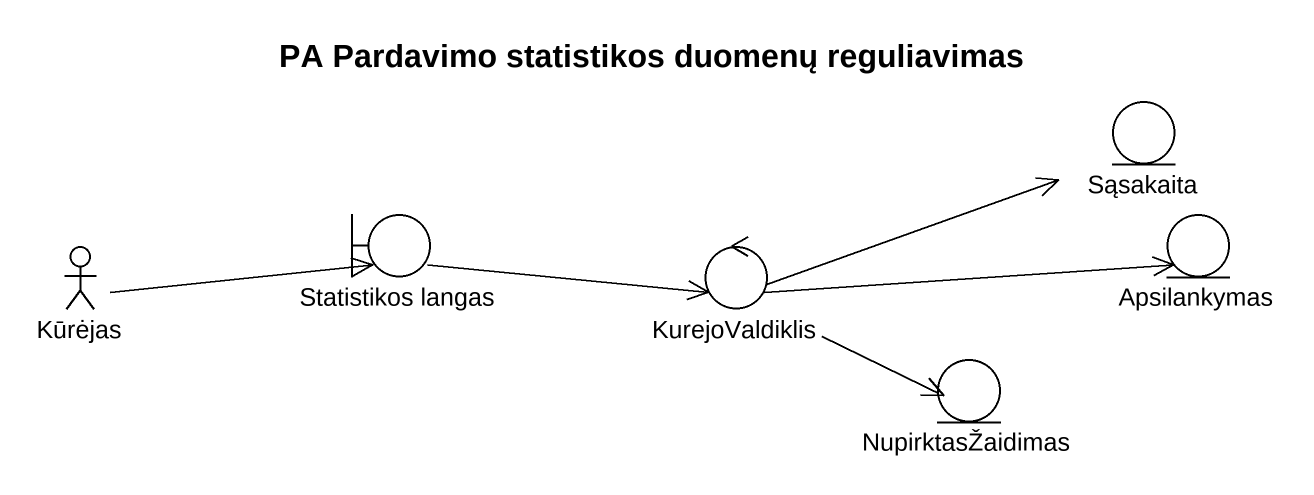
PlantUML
@startuml
title PA Pardavimo statistikos duomenų reguliavimas
entity Sąsakaita
actor Kūrėjas
boundary "Statistikos langas" as Statistikos_langas
control KurejoValdiklis
entity Apsilankymas
entity NupirktasŽaidimas
Kūrėjas -right-> Statistikos_langas
Statistikos_langas -right-> KurejoValdiklis
KurejoValdiklis -right-> Sąsakaita
KurejoValdiklis -right-> Apsilankymas
KurejoValdiklis -right-> NupirktasŽaidimas
@enduml
